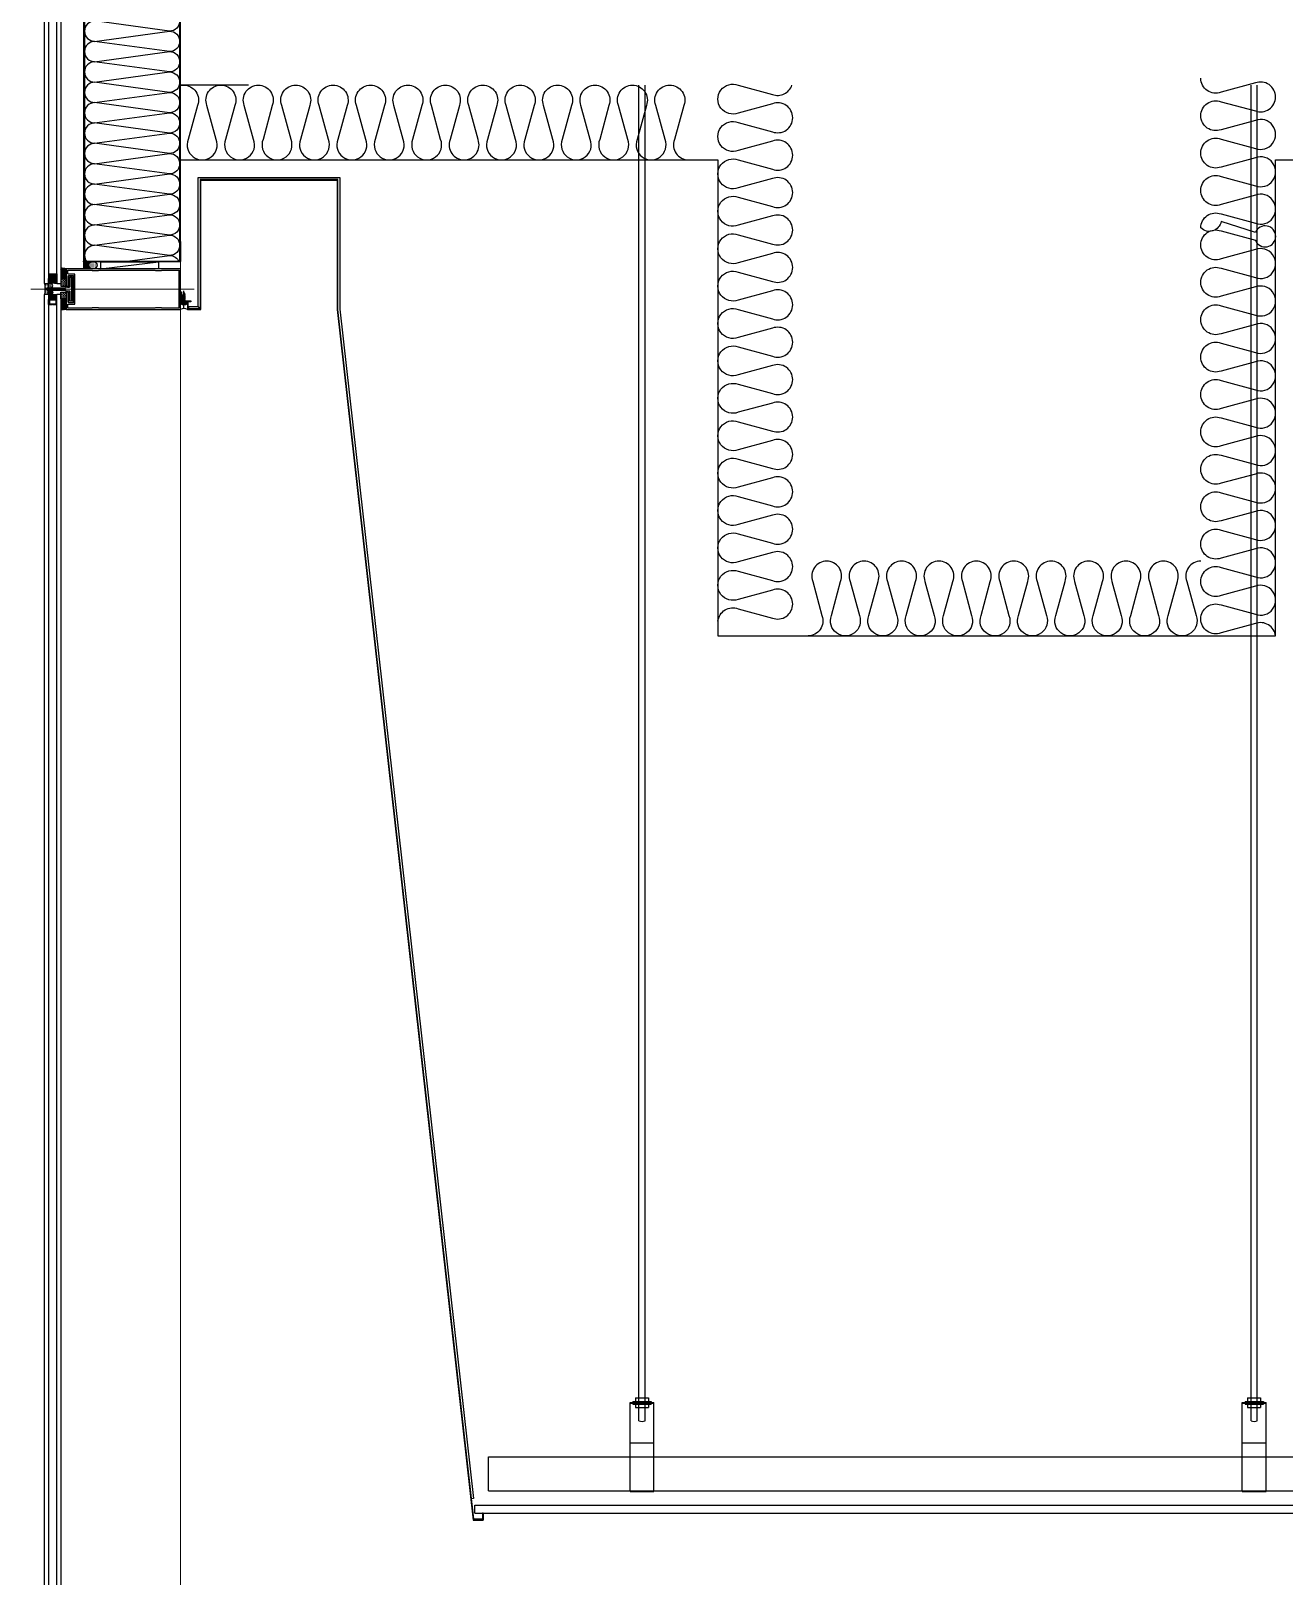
# Model space of a CAD drawing. Header units: millimetres. Extents: x 17311 to 801382, y -242618 to -104888.
# Drawn here: x 515091 to 516933, y -190622 to -188350 of the extents above; entities that cross this region are included whole.
import ezdxf

# ---------------------------------------------------------------- set-up
doc = ezdxf.new("R2010")
doc.units = ezdxf.units.MM
doc.header["$LTSCALE"] = 250
doc.linetypes.add('HIDDEN2', pattern=[4.7625, 3.175, -1.5875])
for name, color, linetype in [('A-ALU', 4, 'Continuous'), ('A-CEIL', 8, 'Continuous'), ('A-CEIL_EL', 8, 'Continuous'), ('A-ELE-8', 8, 'Continuous'), ('A-WIN', 4, 'Continuous'), ('ACCY', 5, 'Continuous'), ('B-AR', 7, 'Continuous'), ('EGI', 6, 'Continuous'), ('GLASS', 7, 'Continuous'), ('ISL', 251, 'Continuous'), ('polyamide', 6, 'Continuous'), ('SEALANT', 252, 'Continuous'), ('W200', 7, 'Continuous')]:
    doc.layers.add(name, color=color, linetype=linetype)
doc.layers.add('A-WIN-ELE', color=8, linetype='Continuous', lineweight=9)
doc.layers.add('CEN', color=1, linetype='Continuous', lineweight=9)
pattern_1 = [(248.1986, (-173212.08805, -82748.5761), (0.464238432, -0.5222680618), [0, -0.625])]
pattern_2 = [(90, (81799.66684, 89232.96467), (-0.15875, 0.079375), [0, -0.15875])]
pattern_3 = [(225, (58457.0195, -22344.7967), (1.122532015, -1.122532015), []), (315, (58457.0195, -22344.7967), (1.122532015, 1.122532015), [])]
pattern_4 = [(270, (-23796.0773, 66483.7451), (1.5875, -1.5875), [1.5875, -1.5875])]
pattern_5 = [(315, (-242.3621, 2021.3178), (0.8838835, 0.8838835), []), (45, (-242.3621, 2021.3178), (-0.8838835, 0.8838835), [])]

# ---------------------------------------------------------------- blocks, each defined once
blk = doc.blocks.new('SCR')
at = {"layer": 'ACCY'}
for p, q in [((-4.3, 0), (-4.3, 1.1)), ((4.3, 0), (-4.3, 0)), ((2.8, 2.6), (-2.8, 2.6)), ((4.3, 0), (4.3, 1.1)), ((-2, -1.6), (-2, 0)), ((2, -0.8), (-2, -1.6)), ((-1.5, -1.9), (-2, -1.6)), ((2, -2.4), (-2, -3.2)), ((-1.5, -2.8), (-2, -3.2)), ((-1.5, -3.5), (-2, -3.2)), ((2, -4), (-2, -4.7)), ((-1.5, -4.4), (-2, -4.7)), ((-1.5, -5.1), (-2, -4.7)), ((2, -5.5), (-2, -6.3)), ((-1.5, -6), (-2, -6.3)), ((-1.5, -6.6), (-2, -6.3)), ((2, -7.1), (-2, -7.9)), ((-1.5, -7.6), (-2, -7.9)), ((-1.5, -8.2), (-2, -7.9)), ((2, -8.7), (-2, -9.5)), ((-1.5, -9.1), (-2, -9.5)), ((-1.5, -9.8), (-2, -9.5)), ((-1.5, -10.7), (-2, -11)), ((-1.5, -11.4), (-2, -11)), ((1.5, -1.1), (-1.5, -1.9)), ((-1.5, -1.9), (-1.5, -2.8)), ((1.5, -2.1), (-1.5, -2.8)), ((1.5, -2.7), (-1.5, -3.5)), ((-1.5, -3.5), (-1.5, -4.4)), ((1.5, -3.6), (-1.5, -4.4)), ((1.5, -4.3), (-1.5, -5.1)), ((-1.5, -6), (-1.5, -5.1)), ((1.5, -5.2), (-1.5, -6)), ((1.5, -5.8), (-1.5, -6.6)), ((-1.5, -7.6), (-1.5, -6.6)), ((1.5, -6.8), (-1.5, -7.6)), ((1.5, -7.4), (-1.5, -8.2)), ((-1.5, -9.1), (-1.5, -8.2)), ((1.5, -8.4), (-1.5, -9.1)), ((-1.5, -9.8), (1.5, -9)), ((-1.5, -10.7), (-1.5, -9.8)), ((1.1, -10), (-1.5, -11.4)), ((1.1, -10), (-1.5, -10.7)), ((-1.5, -11.5), (-1.5, -11.4)), ((-0.2, -14.9), (-1.4, -11.6)), ((1.5, -9.6), (0, -11.2)), ((0.2, -14.9), (1.4, -11.6)), ((1.5, -1.1), (2, -0.8)), ((1.5, -1.1), (1.5, -2.1)), ((1.5, -2.1), (2, -2.4)), ((1.5, -2.7), (2, -2.4)), ((1.5, -2.7), (1.5, -3.6)), ((1.5, -3.6), (2, -4)), ((1.5, -4.3), (2, -4)), ((1.5, -5.2), (1.5, -4.3)), ((1.5, -5.2), (1.5, -4.3)), ((1.5, -5.2), (2, -5.5)), ((1.5, -5.8), (2, -5.5)), ((1.5, -6.8), (1.5, -5.8)), ((1.5, -6.8), (2, -7.1)), ((1.5, -7.4), (2, -7.1)), ((1.5, -8.4), (1.5, -7.4)), ((1.5, -8.4), (2, -8.7)), ((1.5, -9), (2, -8.7)), ((1.5, -11.5), (1.5, -9)), ((2, -0.8), (2, 0))]:
    blk.add_line(p, q, dxfattribs=at)
at = {"layer": 'ACCY', "linetype": 'HIDDEN2'}
for p, q in [((-2.8, 2.6), (-0.2, -0.4)), ((-0.2, -0.4), (-0.5, 2.6)), ((0.2, -0.4), (2.8, 2.6)), ((0.2, -0.4), (0.5, 2.6))]:
    blk.add_line(p, q, dxfattribs=at)
at = {"layer": 'ACCY'}
blk.add_lwpolyline([(0, 7.7), (0, -17.3)], dxfattribs=at)
for centre, radius, start, end in [((-2.8, 1.1), 1.51, 90, 180), ((2.8, 1.1), 1.51, 0, 90), ((-1.2, -11.5), 0.3, 180, 198.9224), ((0.3, -13.5), 2.29, 98.6399, 136.5742), ((3.5, -13.1), 3.95, 151.537, 208.463), ((0, -14.8), 0.236, 202.5, 337.5), ((1.2, -11.5), 0.3, 341.0776, 0)]:
    blk.add_arc(centre, radius, start, end, dxfattribs=at)
at = {"layer": 'ACCY', "linetype": 'HIDDEN2'}
blk.add_arc((0, -0.2), 0.261, 221.9191, 318.0809, dxfattribs=at)
blk = doc.blocks.new('A$Ca2fa5fbf')
at = {"layer": 'GLASS', "transparency": 33554687}
h = blk.add_hatch(dxfattribs=at)
h.set_pattern_fill('ANSI37', color=253, scale=10, angle=90, style=0)
h.set_pattern_definition(pattern_5)
h.paths.add_polyline_path([(38, 8.5, 0.198912), (38.3, 7.8, 0.112366), (25.7, 7.8, 0.198912), (26, 8.5), (26, 15.5), (27, 15.5), (27, 16.2, 0.414214), (27.8, 15.5), (36.3, 15.5, 0.414035), (37, 16.2), (37, 15.5), (38, 15.5)])
h = blk.add_hatch(dxfattribs=at)
h.set_pattern_fill('ANSI37', color=253, scale=10, angle=270, style=0)
h.set_pattern_definition(pattern_5)
h.paths.add_polyline_path([(38, -8.5, -0.198912), (38.3, -7.8, -0.112366), (25.7, -7.8, -0.198912), (26, -8.5), (26, -15.5), (27, -15.5), (27, -16.2, -0.414214), (27.8, -15.5), (36.3, -15.5, -0.414035), (37, -16.2), (37, -15.5), (38, -15.5)])
at = {"layer": 'SEALANT', "transparency": 33554687}
h = blk.add_hatch(dxfattribs=at)
h.set_pattern_fill('ANSI37', color=253, scale=0.5)
h.set_pattern_definition(pattern_3)
h.paths.add_polyline_path([(52, 14.5), (44, 14.5), (44, 31, 0.032752), (52, 30)])
h = blk.add_hatch(dxfattribs=at)
h.set_pattern_fill('DOTS', color=253, scale=0.5)
h.set_pattern_definition([(360, (-73084.1342, 247739.18495), (0.396875, 0.79375), [0, -0.79375])])
edge = h.paths.add_edge_path()
edge.add_line((29.2, -8.2), (28.8, -8.2))
edge.add_arc((34, 40.5), 49, 263.9321, 271.3061)
edge.add_line((35.1, -8.5), (34.7, -8.5))
edge.add_line((34.7, -8.5), (34.2, -8.4))
edge.add_line((34.2, -8.4), (33.8, -8.3))
edge.add_line((33.8, -8.3), (33.3, -8.2))
edge.add_line((33.3, -8.2), (32.9, -8.1))
edge.add_line((32.9, -8.1), (32.4, -8))
edge.add_line((32.4, -8), (32, -7.9))
edge.add_line((32, -7.9), (31.6, -7.7))
edge.add_line((31.6, -7.7), (31.2, -7.5))
edge.add_line((31.2, -7.5), (30.9, -7.4))
edge.add_line((30.9, -7.4), (30.4, -7.7))
edge.add_line((30.4, -7.7), (29.8, -8))
edge.add_line((29.8, -8), (29.2, -8.2))
edge = h.paths.add_edge_path()
edge.add_line((28.8, 8.2), (29.2, 8.2))
edge.add_line((29.2, 8.2), (29.8, 8))
edge.add_line((29.8, 8), (30.4, 7.7))
edge.add_line((30.4, 7.7), (30.9, 7.4))
edge.add_line((30.9, 7.4), (31.2, 7.5))
edge.add_line((31.2, 7.5), (31.6, 7.7))
edge.add_line((31.6, 7.7), (32, 7.9))
edge.add_line((32, 7.9), (32.4, 8))
edge.add_line((32.4, 8), (32.9, 8.1))
edge.add_line((32.9, 8.1), (33.3, 8.2))
edge.add_line((33.3, 8.2), (33.8, 8.3))
edge.add_line((33.8, 8.3), (34.2, 8.4))
edge.add_line((34.2, 8.4), (34.7, 8.5))
edge.add_line((34.7, 8.5), (35.1, 8.5))
edge.add_arc((34, -40.5), 49, 88.6939, 96.0686)
edge = h.paths.add_edge_path()
edge.add_line((27.4, 8), (27.6, 8.1))
edge.add_arc((34, -40.5), 49, 97.4949, 99.7473)
edge.add_line((25.7, 7.8), (25, 7.5))
edge.add_line((25, 7.5), (21, 7.5))
edge.add_arc((21, 8.5), 1, 190.5973, 270, ccw=False)
edge.add_arc((-70.7, 0), 91, -5.2405, 5.2405, ccw=False)
edge.add_arc((21, -8.5), 1, 90, 169.4027, ccw=False)
edge.add_line((21, -7.5), (25, -7.5))
edge.add_line((25, -7.5), (25.7, -7.8))
edge.add_arc((34, 40.5), 49, 260.2527, 262.5043)
edge.add_line((27.6, -8.1), (27.4, -8))
edge.add_line((27.4, -8), (26.8, -7.7))
edge.add_line((26.8, -7.7), (26.3, -7.4))
edge.add_line((26.3, -7.4), (25.9, -6.9))
edge.add_line((25.9, -6.9), (25.6, -6.4))
edge.add_line((25.6, -6.4), (25.4, -5.8))
edge.add_line((25.4, -5.8), (25.2, -5.2))
edge.add_line((25.2, -5.2), (25.2, -4.6))
edge.add_line((25.2, -4.6), (25.4, -3.9))
edge.add_line((25.4, -3.9), (25.6, -3.4))
edge.add_line((25.6, -3.4), (25.9, -2.8))
edge.add_line((25.9, -2.8), (26.3, -2.4))
edge.add_line((26.3, -2.4), (26.4, -2.3))
edge.add_line((26.4, -2.3), (26.3, -2))
edge.add_line((26.3, -2), (26.2, -1.6))
edge.add_line((26.2, -1.6), (26.1, -1.2))
edge.add_line((26.1, -1.2), (26.1, -0.8))
edge.add_line((26.1, -0.8), (26, -0.4))
edge.add_line((26, -0.4), (26, 0))
edge.add_line((26, 0), (26, 0.4))
edge.add_line((26, 0.4), (26.1, 0.8))
edge.add_line((26.1, 0.8), (26.1, 1.2))
edge.add_line((26.1, 1.2), (26.2, 1.6))
edge.add_line((26.2, 1.6), (26.3, 2))
edge.add_line((26.3, 2), (26.4, 2.3))
edge.add_line((26.4, 2.3), (26.3, 2.4))
edge.add_line((26.3, 2.4), (25.9, 2.8))
edge.add_line((25.9, 2.8), (25.6, 3.4))
edge.add_line((25.6, 3.4), (25.4, 3.9))
edge.add_line((25.4, 3.9), (25.2, 4.6))
edge.add_line((25.2, 4.6), (25.2, 5.2))
edge.add_line((25.2, 5.2), (25.4, 5.8))
edge.add_line((25.4, 5.8), (25.6, 6.4))
edge.add_line((25.6, 6.4), (25.9, 6.9))
edge.add_line((25.9, 6.9), (26.3, 7.4))
edge.add_line((26.3, 7.4), (26.8, 7.7))
edge.add_line((26.8, 7.7), (27.4, 8))
at = {"layer": 'SEALANT'}
h = blk.add_hatch(dxfattribs=at)
h.set_pattern_fill('DOTS', color=8, scale=10, angle=248.1986)
h.set_pattern_definition(pattern_1)
edge = h.paths.add_edge_path()
edge.add_ellipse((28.6, 4.9), major_axis=(0, 3.37), ratio=1, start_angle=0, end_angle=360, ccw=False)
h = blk.add_hatch(dxfattribs=at)
h.set_pattern_fill('DASH', color=253, scale=0.5, angle=90, style=0)
h.set_pattern_definition(pattern_4)
h.paths.add_polyline_path([(52, 14.5), (44, 14.5), (44, 4.5), (52, 4.5)])
at = {"layer": 'SEALANT', "transparency": 33554687}
h = blk.add_hatch(dxfattribs=at)
h.set_pattern_fill('DOTS', color=253, scale=0.1, angle=90)
h.set_pattern_definition(pattern_2)
h.paths.add_polyline_path([(52.1, 2.7), (53.9, 2.7), (53.9, 2.9), (53.9, 3.8), (53.9, 4.5), (52.5, 4.5, -0.362029), (52, 4.9, -0.057613), (51.7, 2.5), (51.9, 2.7, -0.198912)])
at = {"layer": 'SEALANT'}
h = blk.add_hatch(dxfattribs=at)
h.set_pattern_fill('DOTS', color=8, scale=10, angle=248.1986)
h.set_pattern_definition(pattern_1)
edge = h.paths.add_edge_path()
edge.add_ellipse((28.6, -4.9), major_axis=(0, -3.37), ratio=1, start_angle=0, end_angle=360)
h = blk.add_hatch(dxfattribs=at)
h.set_pattern_fill('DASH', color=253, scale=0.5, angle=270, style=0)
h.set_pattern_definition(pattern_4)
h.paths.add_polyline_path([(52, -14.5), (44, -14.5), (44, -4.5), (52, -4.5)])
at = {"layer": 'SEALANT', "transparency": 33554687}
h = blk.add_hatch(dxfattribs=at)
h.set_pattern_fill('ANSI37', color=253, scale=0.5)
h.set_pattern_definition(pattern_3)
h.paths.add_polyline_path([(52, -14.5), (44, -14.5), (44, -31, -0.032752), (52, -30)])
h = blk.add_hatch(dxfattribs=at)
h.set_pattern_fill('DOTS', color=253, scale=0.1, angle=270)
h.set_pattern_definition(pattern_2)
h.paths.add_polyline_path([(52.1, -2.7), (53.9, -2.7), (53.9, -3), (53.9, -3.8), (53.9, -4.5), (52.5, -4.5, 0.362029), (52, -4.9, 0.057613), (51.7, -2.5), (51.9, -2.7, 0.198912)])
at = {"layer": 'B-AR'}
for points in [[(54.7, 19, -0.414214), (55.7, 20), (62, 20, -0.414214), (62.5, 19.5), (62.5, -19.5, -0.414214), (62, -20), (55.7, -20, -0.414214), (54.7, -19), (54.7, -4.7, 0.414214), (54.5, -4.5), (52.5, -4.5, 0.414214), (52, -5), (52, -30), (220, -30), (220, 30), (52, 30), (52, 5, 0.414214), (52.5, 4.5), (54.5, 4.5, 0.414214), (54.7, 4.7)], [(89.4, -28), (54.8, -28, -0.414214), (54.3, -27.5), (54.3, -22.7, -0.414214), (54.8, -22.2), (64.2, -22.2, 0.414214), (64.7, -21.7), (64.7, 21.7, 0.414214), (64.2, 22.2), (54.8, 22.2, -0.414214), (54.3, 22.7), (54.3, 27.5, -0.414214), (54.8, 28), (89.4, 28), (89.9, 27.5), (99.1, 27.5), (99.6, 28), (182.4, 28), (182.9, 27.5), (192.1, 27.5), (192.6, 28), (217, 28, -0.414214), (217.5, 27.5), (217.5, -27.5, -0.414214), (217, -28), (192.6, -28), (192.1, -27.5), (182.9, -27.5), (182.4, -28), (99.6, -28), (99.1, -27.5), (89.9, -27.5)], [(56.4, -2.7, -0.414214), (57.4, -3.7), (57.4, -4.6, 0.298217), (57.1, -5.1, 0.298217), (57.4, -5.5), (57.4, -16.3, 0.298217), (57.1, -16.8, 0.414214), (57.6, -17.3), (59.6, -17.3, 0.414214), (60.1, -16.8, 0.236068), (59.9, -16.4), (59.9, -0.4, 0.236068), (60.1, 0, 0.236068), (59.9, 0.4), (59.9, 16.4, 0.236068), (60.1, 16.8, 0.414214), (59.6, 17.3), (57.6, 17.3, 0.414214), (57.1, 16.8, 0.298217), (57.4, 16.3), (57.4, 5.5, 0.298217), (57.1, 5.1, 0.298217), (57.4, 4.6), (57.4, 3.7, -0.414214), (56.4, 2.7), (52.1, 2.7, 0.198912), (51.9, 2.7), (51, 1.8, -0.198911), (50.3, 1.5), (24.2, 1.5, 0.414214), (22.7, 0, 0.414214), (24.2, -1.5), (50.3, -1.5, -0.198912), (51, -1.8), (51.7, -2.5, 0.198912), (52.4, -2.7)]]:
    blk.add_lwpolyline(points, format="xyb", close=True, dxfattribs=at)
at = {"layer": 'CEN', "ltscale": 0.005}
blk.add_line((240, 0, 0), (0, 0), dxfattribs=at)
at = {"layer": 'GLASS', "color": 1, "linetype": 'Continuous'}
for p, q in [((26.8, 15.5, 0), (26.8, 22.5, 0)), ((37.2, 15.5, 0), (37.2, 22.5, 0)), ((26.8, -15.5, 0), (26.8, -22.5, 0)), ((37.2, -15.5, 0), (37.2, -22.5, 0))]:
    blk.add_line(p, q, dxfattribs=at)
at = {"layer": 'GLASS', "color": 1, "linetype": 'Continuous', "elevation": 0}
for points in [[(38, 8.5, 0.198912), (38.3, 7.8, 0.112366), (25.7, 7.8, 0.198912), (26, 8.5), (26, 15.5), (27, 15.5), (27, 16.2, 0.414214), (27.8, 15.5), (36.3, 15.5, 0.414035), (37, 16.2), (37, 15.5), (38, 15.5)], [(38, -8.5, -0.198912), (38.3, -7.8, -0.112366), (25.7, -7.8, -0.198912), (26, -8.5), (26, -15.5), (27, -15.5), (27, -16.2, -0.414214), (27.8, -15.5), (36.3, -15.5, -0.414035), (37, -16.2), (37, -15.5), (38, -15.5)]]:
    blk.add_lwpolyline(points, format="xyb", close=True, dxfattribs=at)
for points in [[(27, 15.5), (27, 22.5), (26, 22.5), (26, 15.5)], [(37, 15.5), (37, 22.5), (38, 22.5), (38, 15.5)], [(27, -15.5), (27, -22.5), (26, -22.5), (26, -15.5)], [(37, -15.5), (37, -22.5), (38, -22.5), (38, -15.5)]]:
    blk.add_lwpolyline(points, close=True, dxfattribs=at)
for points in [[(37, 16.2, -0.414214), (36.3, 15.5), (27.8, 15.5, -0.414214), (27, 16.2), (27, 22, -0.414214), (27.6, 22.5), (31.5, 22.5), (32, 22), (32.5, 22.5), (36.5, 22.5, -0.414214), (37, 22), (37, 16.2)], [(36.5, 16.2), (36.5, 21.8, 0.414214), (36.3, 22), (27.8, 22, 0.414214), (27.6, 21.8), (27.6, 16.2, 0.414214), (27.8, 16), (36.3, 16, 0.414214), (36.5, 16.2)], [(37, -16.2, 0.414214), (36.3, -15.5), (27.8, -15.5, 0.414214), (27, -16.2), (27, -22, 0.414214), (27.6, -22.5), (31.5, -22.5), (32, -22), (32.5, -22.5), (36.5, -22.5, 0.414214), (37, -22), (37, -16.2)], [(36.5, -16.2), (36.5, -21.8, -0.414214), (36.3, -22), (27.8, -22, -0.414214), (27.6, -21.8), (27.6, -16.2, -0.414214), (27.8, -16), (36.3, -16, -0.414214), (36.5, -16.2)]]:
    blk.add_lwpolyline(points, format="xyb", dxfattribs=at)
at = {"layer": 'GLASS', "color": 8, "linetype": 'Continuous'}
for centre in [(28.4, 21.2, 0), (28.4, 19.7, 0), (28.4, 18.2, 0), (28.4, 16.7, 0), (29.8, 21.2, 0), (29.8, 19.7, 0), (29.8, 18.2, 0), (29.8, 16.7, 0), (31.2, 21.2, 0), (31.2, 19.7, 0), (31.2, 18.2, 0), (31.2, 16.7, 0), (32.8, 21.2, 0), (32.8, 19.7, 0), (32.8, 18.2, 0), (32.8, 16.7, 0), (34.2, 21.2, 0), (34.2, 19.7, 0), (34.2, 18.2, 0), (34.2, 16.7, 0), (35.8, 21.2, 0), (35.8, 19.7, 0), (35.8, 18.2, 0), (35.8, 16.7, 0)]:
    blk.add_circle(centre, 0.65, dxfattribs=at)
at = {"layer": 'polyamide', "color": 5}
blk.add_lwpolyline([(60.3, -17.9), (60.3, 0), (60.3, -17.9), (56.9, -17.9), (56.9, -3.5), (56.4, -3), (53.9, -3), (53.9, -3.8), (54.4, -4.3), (54.9, -4.3), (54.9, -6.4), (55.2, -6.7), (55.2, -17), (54.9, -17), (54.9, -19), (55.4, -19.5), (61.8, -19.5), (62.3, -19), (62.3, -17), (62, -17), (62, -6.5), (62.3, -6.5), (62.3, -2), (62, -2), (62, 2), (62.3, 2), (62.3, 6.5), (62, 6.5), (62, 17), (62.3, 17), (62.3, 19), (61.8, 19.5), (55.4, 19.5), (54.9, 19), (54.9, 17), (55.2, 17), (55.2, 6.7), (54.9, 6.4), (54.9, 4.3), (54.4, 4.3), (53.9, 3.8), (53.9, 2.9), (56.4, 2.9), (56.9, 3.4), (56.9, 17.8), (60.3, 17.8), (60.3, 0)], dxfattribs=at)
at = {"layer": 'SEALANT', "color": 4}
for points in [[(52, 30, -0.032752), (44, 31)], [(52, -30, 0.032752), (44, -31)]]:
    blk.add_lwpolyline(points, format="xyb", dxfattribs=at)
at = {"layer": 'SEALANT', "color": 4, "elevation": 0}
blk.add_lwpolyline([(20, 8.5, -0.046781), (20, -8.5)], format="xyb", dxfattribs=at)
at = {"layer": 'SEALANT', "color": 4}
for points in [[(52, 14.5), (44, 14.5), (44, 4.5), (52, 4.5)], [(52, -14.5), (44, -14.5), (44, -4.5), (52, -4.5)]]:
    blk.add_lwpolyline(points, close=True, dxfattribs=at)
at = {"layer": 'SEALANT', "color": 8}
for centre, start, end in [((40.6, 5.1), 346.7784, 359.2245), ((40.6, -5.1), 0.7755, 13.2216)]:
    blk.add_arc(centre, 11.4, start, end, dxfattribs=at)
at = {"layer": 'SEALANT', "color": 4, "extrusion": (0, 0, -1)}
blk.add_ellipse((28.6, 4.9, 0), major_axis=(0, 3.37), ratio=1, dxfattribs=at)
at = {"layer": 'SEALANT', "color": 4}
blk.add_ellipse((28.6, -4.9, 0), major_axis=(0, -3.37), ratio=1, dxfattribs=at)

msp = doc.modelspace()

# ---------------------------------------------------------------- hatches: boundary and pattern name
at = {"layer": 'SEALANT', "transparency": 33554687}
h = msp.add_hatch(dxfattribs=at)
h.set_pattern_fill('DOTS', color=8, scale=0.5, angle=270, style=0)
h.set_pattern_definition([(270, (-12606536.7731, -345555.0967), (0.79375, -0.396875), [0, -0.79375])])
edge = h.paths.add_edge_path()
edge.add_ellipse((515181.9, -188694.5), major_axis=(6.47, 0), ratio=0.77258, start_angle=0, end_angle=360, ccw=False)

# ---------------------------------------------------------------- linework, layer by layer
at = {"layer": 'A-ALU'}
msp.add_line((515755.7, -190529.5), (515755.7, -190539.5), dxfattribs=at)
msp.add_lwpolyline([(515755.7, -190529.5), (515754.5, -190529.5), (515754.5, -190538.3), (515741.7, -190538.3), (515541.9, -188759.4), (515541.9, -188568.3), (515339.5, -188568.3), (515339.5, -188758.3), (515321.9, -188758.3), (515321.9, -188748.3), (515310.7, -188748.3), (515310.7, -188749.5), (515320.7, -188749.5), (515320.7, -188759.5), (515340.7, -188759.5), (515340.7, -188569.5), (515540.7, -188569.5), (515540.7, -188759.5), (515740.7, -190539.5), (515755.7, -190539.5)], close=True, dxfattribs=at)
at = {"layer": 'A-CEIL'}
for p, q in [((515339.5, -188758.3, 0), (515336.5, -188755.3, 0)), ((515743.3, -190517.5, 0), (527790, -190517.5, 0)), ((515743.3, -190529.5), (515743.3, -190517.5, 0)), ((515743.3, -190529.5, 0), (527790, -190529.5, 0))]:
    msp.add_line(p, q, dxfattribs=at)
msp.add_lwpolyline([(515322.9, -188758.3), (515322.9, -188755.3), (515336.5, -188755.3), (515336.5, -188565.3), (515544.9, -188565.3), (515544.9, -188759.2), (515741.4, -190508), (515738.4, -190508.3)], dxfattribs=at)
at = {"layer": 'A-CEIL_EL'}
for p, q in [((515984.7, -190393.7), (515984.7, -188429.5, 0)), ((515993.7, -190393.7), (515993.7, -188429.5, 0)), ((516884.7, -190393.7), (516884.7, -188429.5)), ((516893.7, -190393.7), (516893.7, -188429.5)), ((515979.6, -190360), (515998.7, -190360)), ((515979.6, -190360), (515979.6, -190365)), ((515998.7, -190360), (515998.7, -190365)), ((516879.6, -190360), (516898.7, -190360)), ((516879.6, -190360), (516879.6, -190365)), ((516898.7, -190360), (516898.7, -190365)), ((515971.7, -190497.7), (515971.7, -190366.5)), ((515971.7, -190366.5), (516006.7, -190366.5)), ((515971.7, -190367.7), (516006.7, -190367.7)), ((515975.7, -190365), (516002.7, -190365)), ((515975.7, -190365), (515975.7, -190366.5)), ((515975.7, -190367.7), (515975.7, -190369.2)), ((515975.7, -190369.2), (516002.7, -190369.2)), ((515979.6, -190369.2), (515979.6, -190374.2)), ((515979.6, -190374.2), (515998.7, -190374.2)), ((515984.7, -190393.7), (515984.7, -190374.2)), ((515993.7, -190393.7), (515993.7, -190374.2)), ((515998.7, -190369.2), (515998.7, -190374.2)), ((516002.7, -190365), (516002.7, -190366.5)), ((516002.7, -190367.7), (516002.7, -190369.2)), ((516006.7, -190497.7), (516006.7, -190366.5)), ((516871.7, -190497.7), (516871.7, -190366.5)), ((516871.7, -190366.5), (516906.7, -190366.5)), ((516871.7, -190367.7), (516906.7, -190367.7)), ((516875.7, -190365), (516902.7, -190365)), ((516875.7, -190365), (516875.7, -190366.5)), ((516875.7, -190367.7), (516875.7, -190369.2)), ((516875.7, -190369.2), (516902.7, -190369.2)), ((516879.6, -190369.2), (516879.6, -190374.2)), ((516879.6, -190374.2), (516898.7, -190374.2)), ((516884.7, -190393.7), (516884.7, -190374.2)), ((516893.7, -190393.7), (516893.7, -190374.2)), ((516898.7, -190369.2), (516898.7, -190374.2)), ((516902.7, -190365), (516902.7, -190366.5)), ((516902.7, -190367.7), (516902.7, -190369.2)), ((516906.7, -190497.7), (516906.7, -190366.5)), ((515971.7, -190426), (516006.7, -190426)), ((516871.7, -190426), (516906.7, -190426)), ((515763.2, -190446.5), (527770.1, -190446.5)), ((515763.2, -190496.5), (515763.2, -190446.5)), ((515971.7, -190446.5), (516006.7, -190446.5)), ((516871.7, -190446.5), (516906.7, -190446.5)), ((515763.2, -190496.5), (527770.1, -190496.5)), ((515971.7, -190496.5), (516006.7, -190496.5)), ((516871.7, -190496.5), (516906.7, -190496.5)), ((515971.7, -190497.7), (516006.7, -190497.7)), ((516871.7, -190497.7), (516906.7, -190497.7))]:
    msp.add_line(p, q, dxfattribs=at)
for centre in [(515989.2, -190382.1), (516889.2, -190382.1)]:
    msp.add_arc(centre, 12.4, 248.715, 291.285, dxfattribs=at)
at = {"layer": 'A-ELE-8'}
msp.add_lwpolyline([(515310.7, -188733.6), (515312.3, -188733.6), (515312.3, -188746.6), (515325.7, -188746.6), (515325.7, -188748.3), (515310.7, -188748.3)], close=True, dxfattribs=at)
msp.add_arc((515315.7, -188767.8, 0), 9.72, 59.0425, 120.9575, dxfattribs=at)
at = {"layer": 'A-WIN'}
for points in [[(515116.7, -188721, -0.414214), (515115.7, -188722), (515111.7, -188722, -0.414214), (515110.7, -188721), (515110.7, -186150.4, -0.414214), (515111.7, -186149.4), (515115.7, -186149.4, -0.414214), (515116.7, -186150.4)], [(515134.7, -188721, -0.414214), (515133.7, -188722), (515129.7, -188722, -0.414214), (515128.7, -188721), (515128.7, -186150.4, -0.414214), (515129.7, -186149.4), (515133.7, -186149.4, -0.414214), (515134.7, -186150.4)], [(515116.7, -191421, -0.414214), (515115.7, -191422), (515111.7, -191422, -0.414214), (515110.7, -191421), (515110.7, -188738, -0.414214), (515111.7, -188737), (515115.7, -188737, -0.414214), (515116.7, -188738)], [(515134.7, -191421, -0.414214), (515133.7, -191422), (515129.7, -191422, -0.414214), (515128.7, -191421), (515128.7, -188738, -0.414214), (515129.7, -188737), (515133.7, -188737, -0.414214), (515134.7, -188738)]]:
    msp.add_lwpolyline(points, format="xyb", close=True, dxfattribs=at)
at = {"layer": 'A-WIN-ELE'}
msp.add_lwpolyline([(515310.7, -194099.5), (515310.7, -186171.9)], dxfattribs=at)
at = {"layer": 'EGI', "color": 8}
for p, q in [((515309.5, -188659.5, 0), (515309.5, -186211.9, 0)), ((515310.7, -188659.5, 0), (515310.7, -186211.9, 0)), ((515193.3, -188699.5, 0), (515278.3, -188689.5, 0))]:
    msp.add_line(p, q, dxfattribs=at)
at = {"layer": 'ISL'}
msp.add_line((515410.7, -188429.5), (515310.7, -188429.5, 0), dxfattribs=at)
for points in [[(515168.3, -186183.1, -0.414214), (515169.5, -186181.9), (515309.5, -186181.9, -0.414214), (515310.7, -186183.1), (515310.7, -186211.9), (515309.5, -186211.9), (515309.5, -186183.1), (515169.5, -186183.1), (515169.5, -188688.3), (515309.5, -188688.3), (515309.5, -188659.5), (515310.7, -188659.5), (515310.7, -188688.3, -0.414214), (515309.5, -188689.5), (515169.5, -188689.5, -0.414214), (515168.3, -188688.3), (515168.3, -186183.1)], [(515169.5, -188320.2, 0.414316), (515184.4, -188335.2), (515294.5, -188320.2, -0.414316), (515309.5, -188335.2, -0.414316), (515294.5, -188350.2), (515184.4, -188335.2, 0.414316), (515169.5, -188350.2)], [(515169.5, -188350.2, 0.414316), (515184.4, -188365.2), (515294.5, -188350.2, -0.414316), (515309.5, -188365.2, -0.414316), (515294.5, -188380.2), (515184.4, -188365.2, 0.414316), (515169.5, -188380.2)], [(515169.5, -188380.2, 0.414316), (515184.4, -188395.2), (515294.5, -188380.2, -0.414316), (515309.5, -188395.2, -0.414316), (515294.5, -188410.2), (515184.4, -188395.2, 0.414316), (515169.5, -188410.2)], [(515169.5, -188410.2, 0.414316), (515184.4, -188425.2), (515294.5, -188410.2, -0.414316), (515309.5, -188425.2, -0.414316), (515294.5, -188440.2), (515184.4, -188425.2, 0.414316), (515169.5, -188440.2)], [(516100.8, -189217.6, -0.489145), (516130.5, -189199.5), (516180.9, -189213.2, 0.524856), (516210.7, -189192.6, 0.524856), (516180.9, -189172), (516130.5, -189185.7, -1.449198), (516130.5, -189144.5), (516180.9, -189158.2, 0.524856), (516210.7, -189137.6, 0.524856), (516180.9, -189117), (516130.5, -189130.7, -1.449198), (516130.5, -189089.5), (516180.9, -189103.2, 0.524856), (516210.7, -189082.6, 0.524856), (516180.9, -189062), (516130.5, -189075.7, -1.449198), (516130.5, -189034.5), (516180.9, -189048.2, 0.524856), (516210.7, -189027.6, 0.524856), (516180.9, -189007), (516130.5, -189020.7, -1.449198), (516130.5, -188979.5), (516180.9, -188993.2, 0.524856), (516210.7, -188972.6, 0.524856), (516180.9, -188952), (516130.5, -188965.7, -1.449198), (516130.5, -188924.5), (516180.9, -188938.2, 0.524856), (516210.7, -188917.6, 0.524856), (516180.9, -188897), (516130.5, -188910.7, -1.449198), (516130.5, -188869.5), (516180.9, -188883.2, 0.524856), (516210.7, -188862.6, 0.524856), (516180.9, -188842), (516130.5, -188855.7, -1.449198), (516130.5, -188814.5), (516180.9, -188828.2, 0.524856), (516210.7, -188807.6, 0.524856), (516180.9, -188787), (516130.5, -188800.7, -1.449198), (516130.5, -188759.5), (516180.9, -188773.2, 0.524856), (516210.7, -188752.6, 0.524856), (516180.9, -188732), (516130.5, -188745.7, -1.449198), (516130.5, -188704.5), (516180.9, -188718.2, 0.524856), (516210.7, -188697.6, 0.524856), (516180.9, -188677), (516130.5, -188690.7, -1.449198), (516130.5, -188649.5), (516180.9, -188663.2, 0.524856), (516210.7, -188642.6, 0.524856), (516180.9, -188622), (516130.5, -188635.7, -1.449198), (516130.5, -188594.5), (516180.9, -188608.2, 0.524856), (516210.7, -188587.6, 0.524856), (516180.9, -188567), (516130.5, -188580.7, -1.449198), (516130.5, -188539.5), (516180.9, -188553.2, 0.524856), (516210.7, -188532.6, 0.524856), (516180.9, -188512), (516130.5, -188525.7, -1.449198), (516130.5, -188484.5), (516180.9, -188498.2, 0.524856), (516210.7, -188477.6, 0.524856), (516180.9, -188457), (516130.5, -188470.7, -1.449198), (516130.5, -188429.5), (516180.9, -188443.2, 0.427072), (516209.6, -188429.5, 0.427072)], [(516920.5, -189239.5, 0.489145), (516890.9, -189221.4), (516840.5, -189235.1, -0.524856), (516810.7, -189214.5, -0.524856), (516840.5, -189193.9), (516890.9, -189207.6, 1.449198), (516890.9, -189166.4), (516840.5, -189180.1, -0.524856), (516810.7, -189159.5, -0.524856), (516840.5, -189138.9), (516890.9, -189152.6, 1.449198), (516890.9, -189111.4), (516840.5, -189125.1, -0.524856), (516810.7, -189104.5, -0.524856), (516840.5, -189083.9), (516890.9, -189097.6, 1.449198), (516890.9, -189056.4), (516840.5, -189070.1, -0.524856), (516810.7, -189049.5, -0.524856), (516840.5, -189028.9), (516890.9, -189042.6, 1.449198), (516890.9, -189001.4), (516840.5, -189015.1, -0.524856), (516810.7, -188994.5, -0.524856), (516840.5, -188973.9), (516890.9, -188987.6, 1.449198), (516890.9, -188946.4), (516840.5, -188960.1, -0.524856), (516810.7, -188939.5, -0.524856), (516840.5, -188918.9), (516890.9, -188932.6, 1.449198), (516890.9, -188891.4), (516840.5, -188905.1, -0.524856), (516810.7, -188884.5, -0.524856), (516840.5, -188863.9), (516890.9, -188877.6, 1.449198), (516890.9, -188836.4), (516840.5, -188850.1, -0.524856), (516810.7, -188829.5, -0.524856), (516840.5, -188808.9), (516890.9, -188822.6, 1.449198), (516890.9, -188781.4), (516840.5, -188795.1, -0.524856), (516810.7, -188774.5, -0.524856), (516840.5, -188753.9), (516890.9, -188767.6, 1.449198), (516890.9, -188726.4), (516840.5, -188740.1, -0.524856), (516810.7, -188719.5, -0.524856), (516840.5, -188698.9), (516890.9, -188712.6, 1.449198), (516890.9, -188671.4), (516840.5, -188685.1, -0.524856), (516810.7, -188664.5, -0.524856), (516840.5, -188643.9), (516890.9, -188657.6, 5.351885), (516890.9, -188646.4), (516840.5, -188630.1, -0.607988), (516810.7, -188639.5, -0.524856), (516840.5, -188618.9), (516890.9, -188632.6, 1.449198), (516890.9, -188591.4), (516840.5, -188605.1, -0.524856), (516810.7, -188584.5, -0.524856), (516840.5, -188563.9), (516890.9, -188577.6, 1.449198), (516890.9, -188536.4), (516840.5, -188550.1, -0.524856), (516810.7, -188529.5, -0.524856), (516840.5, -188508.9), (516890.9, -188522.6, 1.449198), (516890.9, -188481.4), (516840.5, -188495.1, -0.524856), (516810.7, -188474.5, -0.524856), (516840.5, -188453.9), (516890.9, -188467.6, 0.524933), (516920.7, -188447, 0.524933), (516890.9, -188426.4), (516840.5, -188440.1, -0.524854), (516810.7, -188419.5, -0.524854)], [(515169.5, -188440.2, 0.414316), (515184.4, -188455.1), (515294.5, -188440.2, -0.414316), (515309.5, -188455.2, -0.414316), (515294.5, -188470.1), (515184.4, -188455.2, 0.414316), (515169.5, -188470.2)], [(515308.7, -188430.4, -0.072496), (515315, -188429.5, -0.524856), (515335.6, -188459.3), (515321.9, -188509.7, 1.449198), (515363.1, -188509.7), (515349.4, -188459.3, -0.524856), (515370, -188429.5, -0.524856), (515390.6, -188459.3), (515376.9, -188509.7, 1.449198), (515418.1, -188509.7), (515404.4, -188459.3, -0.524856), (515425, -188429.5, -0.524856), (515445.6, -188459.3), (515431.9, -188509.7, 1.449198), (515473.1, -188509.7), (515459.4, -188459.3, -0.524856), (515480, -188429.5, -0.524856), (515500.6, -188459.3), (515486.9, -188509.7, 1.449198), (515528.1, -188509.7), (515514.4, -188459.3, -0.524856), (515535, -188429.5, -0.524856), (515555.6, -188459.3), (515541.9, -188509.7, 1.449198), (515583.1, -188509.7), (515569.4, -188459.3, -0.524856), (515590, -188429.5, -0.524856), (515610.6, -188459.3), (515596.9, -188509.7, 1.449198), (515638.1, -188509.7), (515624.4, -188459.3, -0.524856), (515645, -188429.5, -0.524856), (515665.6, -188459.3), (515651.9, -188509.7, 1.449198), (515693.1, -188509.7), (515679.4, -188459.3, -0.524856), (515700, -188429.5, -0.524856), (515720.6, -188459.3), (515706.9, -188509.7, 0.524933), (515727.5, -188539.5, 0.524933), (515748.1, -188509.7), (515734.4, -188459.3, -0.524856), (515755, -188429.5, -0.524856), (515775.6, -188459.3), (515761.9, -188509.7, 1.449198), (515803.1, -188509.7), (515789.4, -188459.3, -0.524856), (515810, -188429.5, -0.524856), (515830.6, -188459.3), (515816.9, -188509.7, 1.449198), (515858.1, -188509.7), (515844.4, -188459.3, -0.524856), (515865, -188429.5, -0.524856), (515885.6, -188459.3), (515871.9, -188509.7, 1.449198), (515913.1, -188509.7), (515899.4, -188459.3, -0.524856), (515920, -188429.5, -0.524856), (515940.6, -188459.3), (515926.9, -188509.7, 1.449198), (515968.1, -188509.7), (515954.4, -188459.3, -0.524856), (515975, -188429.5, -0.524856), (515995.6, -188459.3), (515981.9, -188509.7, 1.449198), (516023.1, -188509.7), (516009.4, -188459.3, -0.524856), (516030, -188429.5, -0.524856), (516050.6, -188459.3), (516036.9, -188509.7, 0.524933), (516057.5, -188539.5)], [(515169.5, -188470.1, 0.414316), (515184.4, -188485.1), (515294.5, -188470.2, -0.414316), (515309.5, -188485.1, -0.414316), (515294.5, -188500.1), (515184.4, -188485.2, 0.414316), (515169.5, -188500.1)], [(515169.5, -188500.1, 0.414316), (515184.4, -188515.1), (515294.5, -188500.1, -0.414316), (515309.5, -188515.1, -0.414316), (515294.5, -188530.1), (515184.4, -188515.1, 0.414316), (515169.5, -188530.1)], [(515169.5, -188530.1, 0.414316), (515184.4, -188545.1), (515294.5, -188530.1, -0.414316), (515309.5, -188545.1, -0.414316), (515294.5, -188560.1), (515184.4, -188545.1, 0.414316), (515169.5, -188560.1)], [(515169.5, -188560.1, 0.414316), (515184.4, -188575.1), (515294.5, -188560.1, -0.414316), (515309.5, -188575.1, -0.414316), (515294.5, -188590.1), (515184.4, -188575.1, 0.414316), (515169.5, -188590.1)], [(515169.5, -188590.1, 0.414316), (515184.4, -188605.1), (515294.5, -188590.1, -0.414316), (515309.5, -188605.1, -0.414316), (515294.5, -188620.1), (515184.4, -188605.1, 0.414316), (515169.5, -188620.1)], [(515169.5, -188620.1, 0.414316), (515184.4, -188635.1), (515294.5, -188620.1, -0.414316), (515309.5, -188635.1, -0.414316), (515294.5, -188650.1), (515184.4, -188635.1, 0.414316), (515169.5, -188650.1)], [(515169.5, -188650.1, 0.414316), (515184.4, -188665.1), (515294.5, -188650.1, -0.414316), (515309.5, -188665.1, -0.414316), (515294.5, -188680.1), (515184.4, -188665.1, 0.414316), (515169.5, -188680.1)], [(515169.5, -188680.1, 0.171379), (515172.8, -188689.5, 0.171379)], [(515169.5, -188689.5, 0.009662), (515169.5, -188690.1)], [(515225.4, -188689.5), (515294.5, -188680.1, -0.306301), (515308.4, -188689.5)], [(516810.7, -189129.5, 0.524856), (516790.1, -189159.3), (516803.7, -189209.7, -1.449198), (516762.6, -189209.7), (516776.2, -189159.3, 0.524856), (516755.7, -189129.5, 0.524856), (516735.1, -189159.3), (516748.7, -189209.7, -1.449198), (516707.6, -189209.7), (516721.2, -189159.3, 0.524856), (516700.7, -189129.5, 0.524856), (516680.1, -189159.3), (516693.7, -189209.7, -1.449198), (516652.6, -189209.7), (516666.2, -189159.3, 0.524856), (516645.7, -189129.5, 0.524856), (516625.1, -189159.3), (516638.7, -189209.7, -1.449198), (516597.6, -189209.7), (516611.2, -189159.3, 0.524856), (516590.7, -189129.5, 0.524856), (516570.1, -189159.3), (516583.7, -189209.7, -1.449198), (516542.6, -189209.7), (516556.2, -189159.3, 0.524856), (516535.7, -189129.5, 0.524856), (516515.1, -189159.3), (516528.7, -189209.7, -1.449198), (516487.6, -189209.7), (516501.2, -189159.3, 0.524856), (516480.7, -189129.5, 0.524856), (516460.1, -189159.3), (516473.7, -189209.7, -1.449198), (516432.6, -189209.7), (516446.2, -189159.3, 0.524856), (516425.7, -189129.5, 0.524856), (516405.1, -189159.3), (516418.7, -189209.7, -1.449198), (516377.6, -189209.7), (516391.2, -189159.3, 0.524856), (516370.7, -189129.5, 0.524856), (516350.1, -189159.3), (516363.7, -189209.7, -1.449198), (516322.6, -189209.7), (516336.2, -189159.3, 0.524856), (516315.7, -189129.5, 0.524856), (516295.1, -189159.3), (516308.7, -189209.7, -1.449198), (516267.6, -189209.7), (516281.2, -189159.3, 0.524856), (516260.7, -189129.5, 0.524856), (516240.1, -189159.3), (516253.7, -189209.7, -0.524951), (516233.2, -189239.5, -0.524951)]]:
    msp.add_lwpolyline(points, format="xyb", dxfattribs=at)
msp.add_lwpolyline([(515310.7, -188539.5), (516100.7, -188539.5), (516100.7, -189239.5), (516920.7, -189239.5), (516920.7, -188539.5), (519700.7, -188539.5), (519700.7, -189239.5), (520520.7, -189239.5), (520520.7, -188489.5), (523300.7, -188489.5), (523300.7, -189239.5), (524120.7, -189239.5), (524120.7, -188489.5), (527620.7, -188489.5), (527620.7, -187089.5), (530500.7, -187089.5), (530500.7, -187839.5), (531320.7, -187839.5), (531320.7, -187089.5), (534100.7, -187089.5), (534100.7, -187839.5), (534920.7, -187839.5), (534920.7, -187089.5), (537700.7, -187089.5)], dxfattribs=at)
at = {"layer": 'ISL', "elevation": 0}
msp.add_lwpolyline([(515169.8, -188688.3, -0.052233), (515169.5, -188685.2)], format="xyb", dxfattribs=at)
at = {"layer": 'ISL'}
msp.add_lwpolyline([(515193.3, -188689.5), (515278.3, -188689.5), (515278.3, -188699.5), (515193.3, -188699.5)], close=True, dxfattribs=at)
at = {"layer": 'SEALANT', "color": 4}
msp.add_arc((515136.5, -188693.9, 0), 32.2, 350.0003, 9.9998, dxfattribs=at)
at = {"layer": 'SEALANT', "color": 8}
for radius, start, end in [(33.7, 350.449, 7.491), (35.2, 350.859, 7.1705), (36.7, 351.2351, 6.8764), (38.2, 351.5814, 6.6055), (39.7, 351.9012, 355.8945), (39.7, 2.5109, 6.3552), (41.2, 352.1976, 354.0644), (41.2, 4.3615, 6.1232), (42.7, 352.473, 353.2306), (42.7, 5.2159, 5.9076)]:
    msp.add_arc((515136.5, -188693.9, 0), radius, start, end, dxfattribs=at)
at = {"layer": 'SEALANT', "color": 4, "extrusion": (0, 0, -1)}
msp.add_ellipse((515181.9, -188694.5, 0), major_axis=(6.47, 0), ratio=0.77258, dxfattribs=at)

# ---------------------------------------------------------------- block references
at = {"layer": 'A-CEIL', "rotation": 180}
msp.add_blockref('SCR', (515315.7, -188749.5, 0), dxfattribs=at)
at = {"layer": 'W200'}
msp.add_blockref('A$Ca2fa5fbf', (515090.7, -188729.5, 0), dxfattribs=at)

doc.saveas('drawing.dxf')
